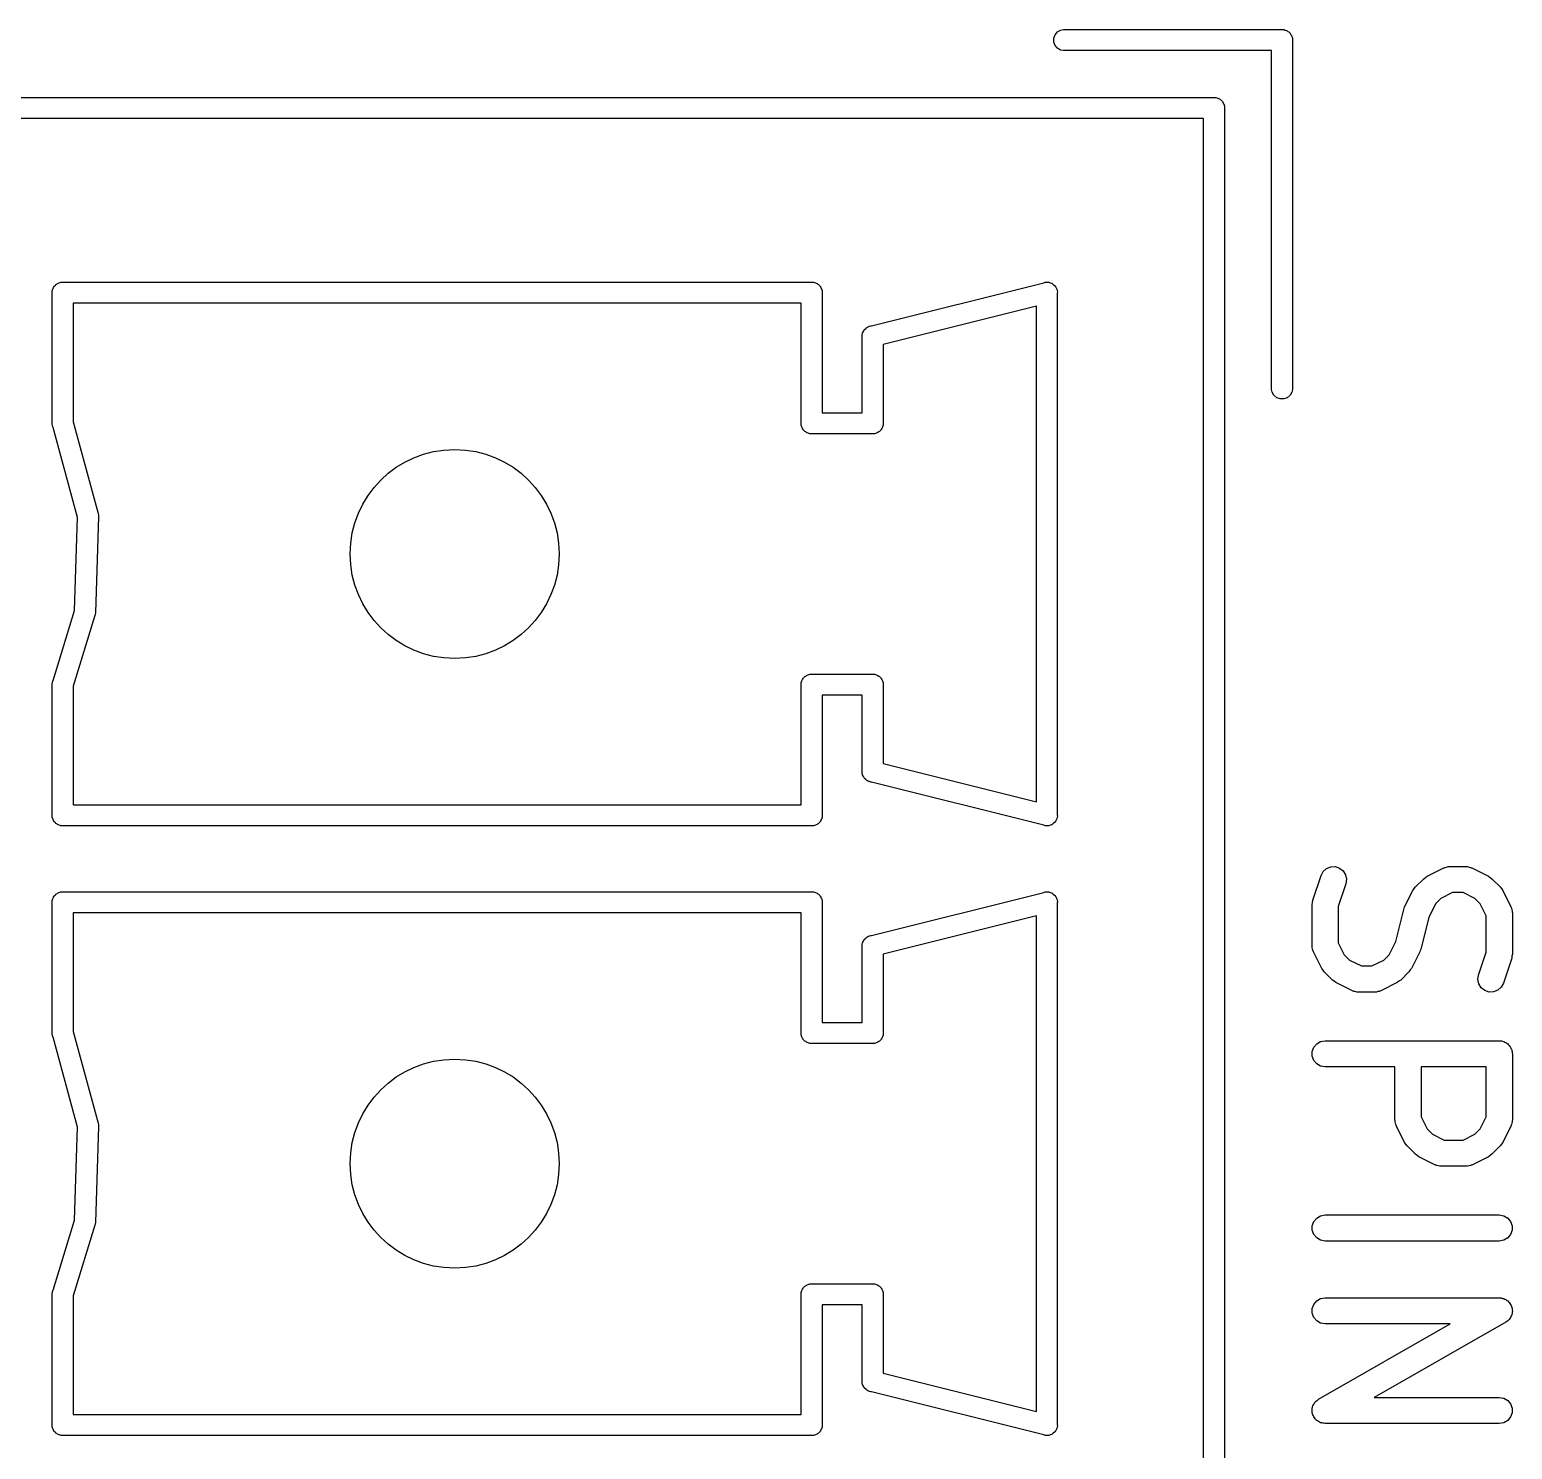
# Model space of a CAD drawing. Extents: x 84 to 159, y -171 to -32.
# Drawn here: x 89.13 to 97.64, y -150.81 to -142.66 of the extents above; entities that cross this region are included whole.
import ezdxf

# ---------------------------------------------------------------- set-up
doc = ezdxf.new("R2010")
doc.units = 0
doc.header["$MEASUREMENT"] = 0
doc.layers.add('BLACK', color=7, linetype='CONTINUOUS')

msp = doc.modelspace()

# ---------------------------------------------------------------- linework, layer by layer
at = {"layer": 'BLACK', "linetype": 'CONTINUOUS'}
for p, q in [((95.0142, -142.689), (95.0278, -142.672)), ((95.0278, -142.672), (95.0462, -142.662)), ((95.0462, -142.662), (95.0618, -142.659)), ((95.0618, -142.659), (96.3222, -142.659)), ((96.3222, -142.659), (96.3223, -142.659)), ((96.3223, -142.659), (96.3276, -142.659)), ((96.3276, -142.659), (96.3326, -142.661)), ((96.3326, -142.661), (96.3378, -142.662)), ((96.3378, -142.662), (96.3425, -142.664)), ((96.3425, -142.664), (96.3475, -142.666)), ((96.3475, -142.666), (96.3515, -142.67)), ((96.3515, -142.67), (96.3562, -142.672)), ((96.3562, -142.672), (96.3596, -142.676)), ((95.007, -142.708), (95.0142, -142.689)), ((95.007, -142.73), (95.007, -142.708)), ((95.0142, -142.749), (95.007, -142.73)), ((95.0278, -142.766), (95.0142, -142.749)), ((96.3596, -142.676), (96.3637, -142.68)), ((96.3637, -142.68), (96.3663, -142.684)), ((96.3663, -142.684), (96.3698, -142.689)), ((96.3698, -142.689), (96.3716, -142.694)), ((96.3716, -142.694), (96.3743, -142.698)), ((96.3743, -142.698), (96.3752, -142.703)), ((96.3752, -142.703), (96.377, -142.708)), ((96.377, -142.708), (96.377, -142.714)), ((96.377, -142.714), (96.377, -142.714)), ((96.377, -142.714), (96.377, -144.724)), ((95.0462, -142.776), (95.0278, -142.766)), ((95.0618, -142.779), (95.0462, -142.776)), ((96.257, -142.779), (95.0618, -142.779)), ((96.257, -144.724), (96.257, -142.779)), ((88.4518, -143.049), (95.9322, -143.049)), ((95.9322, -143.049), (95.9323, -143.049)), ((95.9323, -143.049), (95.9376, -143.049)), ((95.9376, -143.049), (95.9426, -143.051)), ((95.9426, -143.051), (95.9478, -143.052)), ((95.9478, -143.052), (95.9525, -143.054)), ((95.9525, -143.054), (95.9575, -143.056)), ((95.9575, -143.056), (95.9615, -143.06)), ((95.9615, -143.06), (95.9662, -143.062)), ((95.9662, -143.062), (95.9696, -143.066)), ((95.9696, -143.066), (95.9737, -143.07)), ((95.9737, -143.07), (95.9763, -143.074)), ((95.9763, -143.074), (95.9798, -143.079)), ((95.9798, -143.079), (95.9816, -143.084)), ((95.9816, -143.084), (95.9843, -143.088)), ((95.9843, -143.088), (95.9852, -143.093)), ((95.9852, -143.093), (95.987, -143.098)), ((95.987, -143.098), (95.987, -143.104)), ((95.867, -143.169), (88.517, -143.169)), ((95.867, -158.669), (95.867, -143.169)), ((95.987, -143.104), (95.987, -143.104)), ((95.987, -143.104), (95.987, -158.734)), ((89.2778, -144.122), (89.2825, -144.12)), ((89.2825, -144.12), (89.2865, -144.116)), ((89.2865, -144.116), (89.2915, -144.114)), ((89.2915, -144.114), (89.2962, -144.112)), ((89.2962, -144.112), (89.3014, -144.111)), ((89.3014, -144.111), (89.3064, -144.109)), ((89.3064, -144.109), (89.3117, -144.109)), ((89.3117, -144.109), (89.3118, -144.109)), ((89.3118, -144.109), (93.6222, -144.109)), ((93.6222, -144.109), (93.6223, -144.109)), ((93.6223, -144.109), (93.6276, -144.109)), ((93.6276, -144.109), (93.6326, -144.111)), ((93.6326, -144.111), (93.6378, -144.112)), ((93.6378, -144.112), (93.6425, -144.114)), ((93.6425, -144.114), (93.6475, -144.116)), ((93.6475, -144.116), (93.6515, -144.12)), ((93.6515, -144.12), (93.6562, -144.122)), ((93.9596, -144.359), (94.9494, -144.112)), ((94.9494, -144.112), (94.9564, -144.109)), ((94.9564, -144.109), (94.9649, -144.109)), ((94.9649, -144.109), (94.9733, -144.108)), ((94.9733, -144.108), (94.9754, -144.109)), ((94.9754, -144.109), (94.9776, -144.109)), ((94.9776, -144.109), (94.9855, -144.112)), ((94.9855, -144.112), (94.9937, -144.114)), ((94.9937, -144.114), (94.9954, -144.115)), ((94.9954, -144.115), (94.9975, -144.116)), ((94.9975, -144.116), (95.004, -144.122)), ((89.257, -144.158), (89.2588, -144.153)), ((89.257, -144.164), (89.257, -144.158)), ((89.257, -144.924), (89.257, -144.164)), ((89.2588, -144.153), (89.2597, -144.148)), ((89.2597, -144.148), (89.2624, -144.144)), ((89.2624, -144.144), (89.2642, -144.139)), ((89.2642, -144.139), (89.2677, -144.134)), ((89.2677, -144.134), (89.2703, -144.13)), ((89.2703, -144.13), (89.2744, -144.126)), ((89.2744, -144.126), (89.2778, -144.122)), ((93.6562, -144.122), (93.6596, -144.126)), ((93.6596, -144.126), (93.6637, -144.13)), ((93.6637, -144.13), (93.6663, -144.134)), ((93.6663, -144.134), (93.6698, -144.139)), ((93.6698, -144.139), (93.6716, -144.144)), ((93.6716, -144.144), (93.6743, -144.148)), ((93.6743, -144.148), (93.6752, -144.153)), ((93.6752, -144.153), (93.677, -144.158)), ((93.677, -144.158), (93.677, -144.164)), ((93.677, -144.164), (93.677, -144.164)), ((93.677, -144.164), (93.677, -144.859)), ((95.004, -144.122), (95.0108, -144.127)), ((95.0108, -144.127), (95.012, -144.128)), ((95.012, -144.128), (95.0137, -144.13)), ((95.0137, -144.13), (95.0179, -144.137)), ((95.0179, -144.137), (95.0226, -144.144)), ((95.0226, -144.144), (95.0232, -144.146)), ((95.0232, -144.146), (95.0243, -144.148)), ((95.0243, -144.148), (95.0257, -144.157)), ((95.0257, -144.157), (95.0278, -144.165)), ((95.0278, -144.165), (95.027, -144.172)), ((95.027, -144.172), (95.027, -147.166)), ((89.377, -144.229), (89.377, -144.911)), ((93.557, -144.229), (89.377, -144.229)), ((93.557, -144.908), (93.557, -144.229)), ((94.907, -144.246), (94.027, -144.466)), ((94.907, -147.092), (94.907, -144.246)), ((93.9203, -144.38), (93.9268, -144.374)), ((93.9268, -144.374), (93.9329, -144.369)), ((93.9329, -144.369), (93.9349, -144.368)), ((93.9349, -144.368), (93.9365, -144.366)), ((93.9365, -144.366), (93.9445, -144.363)), ((93.9445, -144.363), (93.9474, -144.362)), ((93.9474, -144.362), (93.9494, -144.362)), ((93.9494, -144.362), (93.9564, -144.359)), ((93.9564, -144.359), (93.9596, -144.359)), ((93.9062, -144.423), (93.907, -144.416)), ((93.907, -144.426), (93.9062, -144.423)), ((93.907, -144.414), (93.9075, -144.411)), ((93.907, -144.416), (93.907, -144.414)), ((93.907, -144.859), (93.907, -144.426)), ((93.9075, -144.411), (93.9084, -144.402)), ((93.9084, -144.402), (93.9094, -144.4)), ((93.9094, -144.4), (93.9098, -144.398)), ((93.9098, -144.398), (93.914, -144.391)), ((93.914, -144.391), (93.9177, -144.383)), ((93.9177, -144.383), (93.9192, -144.382)), ((93.9192, -144.382), (93.9203, -144.38)), ((94.027, -144.466), (94.027, -144.924)), ((96.2597, -144.74), (96.257, -144.724)), ((96.2703, -144.758), (96.2597, -144.74)), ((96.2865, -144.772), (96.2703, -144.758)), ((96.3064, -144.779), (96.2865, -144.772)), ((96.3276, -144.779), (96.3064, -144.779)), ((96.3475, -144.772), (96.3276, -144.779)), ((96.3637, -144.758), (96.3475, -144.772)), ((96.3743, -144.74), (96.3637, -144.758)), ((96.377, -144.724), (96.3743, -144.74)), ((93.677, -144.859), (93.907, -144.859)), ((89.2597, -144.94), (89.257, -144.924)), ((89.2612, -144.942), (89.2597, -144.94)), ((89.4021, -145.459), (89.2612, -144.942)), ((89.377, -144.911), (89.5203, -145.436)), ((93.557, -144.93), (93.557, -144.908)), ((93.5588, -144.935), (93.557, -144.93)), ((93.5597, -144.94), (93.5588, -144.935)), ((93.5624, -144.944), (93.5597, -144.94)), ((93.5642, -144.949), (93.5624, -144.944)), ((93.5677, -144.954), (93.5642, -144.949)), ((93.5703, -144.958), (93.5677, -144.954)), ((93.5744, -144.962), (93.5703, -144.958)), ((93.5778, -144.966), (93.5744, -144.962)), ((93.5825, -144.968), (93.5778, -144.966)), ((93.5865, -144.972), (93.5825, -144.968)), ((94.0015, -144.968), (93.9975, -144.972)), ((94.0062, -144.966), (94.0015, -144.968)), ((94.0096, -144.962), (94.0062, -144.966)), ((94.0137, -144.958), (94.0096, -144.962)), ((94.0163, -144.954), (94.0137, -144.958)), ((94.0198, -144.949), (94.0163, -144.954)), ((94.0216, -144.944), (94.0198, -144.949)), ((94.0243, -144.94), (94.0216, -144.944)), ((94.0252, -144.935), (94.0243, -144.94)), ((94.027, -144.93), (94.0252, -144.935)), ((94.027, -144.924), (94.027, -144.924)), ((94.027, -144.924), (94.027, -144.93)), ((93.5915, -144.974), (93.5865, -144.972)), ((93.5962, -144.976), (93.5915, -144.974)), ((93.6014, -144.977), (93.5962, -144.976)), ((93.6064, -144.979), (93.6014, -144.977)), ((93.6117, -144.979), (93.6064, -144.979)), ((93.6118, -144.979), (93.6117, -144.979)), ((93.9722, -144.979), (93.6118, -144.979)), ((93.9723, -144.979), (93.9722, -144.979)), ((93.9776, -144.979), (93.9723, -144.979)), ((93.9826, -144.977), (93.9776, -144.979)), ((93.9878, -144.976), (93.9826, -144.977)), ((93.9925, -144.974), (93.9878, -144.976)), ((93.9975, -144.972), (93.9925, -144.974)), ((89.3849, -145.994), (89.4021, -145.459)), ((89.5223, -145.454), (89.5046, -146.006)), ((89.5203, -145.436), (89.522, -145.445)), ((89.522, -145.445), (89.5219, -145.45)), ((89.5219, -145.45), (89.5223, -145.454)), ((89.2617, -146.395), (89.3849, -145.994)), ((89.5019, -146.022), (89.377, -146.428)), ((89.5024, -146.019), (89.5019, -146.022)), ((89.5035, -146.016), (89.5024, -146.019)), ((89.5046, -146.006), (89.5035, -146.016)), ((89.257, -146.414), (89.2597, -146.398)), ((89.257, -147.174), (89.257, -146.414)), ((89.2597, -146.398), (89.2617, -146.395)), ((93.557, -146.408), (93.5588, -146.403)), ((93.557, -146.414), (93.557, -146.408)), ((93.557, -147.109), (93.557, -146.414)), ((93.557, -146.414), (93.557, -146.414)), ((93.5588, -146.403), (93.5597, -146.398)), ((93.5597, -146.398), (93.5624, -146.394)), ((93.5624, -146.394), (93.5642, -146.389)), ((93.5642, -146.389), (93.5677, -146.384)), ((93.5677, -146.384), (93.5703, -146.38)), ((93.5703, -146.38), (93.5744, -146.376)), ((93.5744, -146.376), (93.5778, -146.372)), ((93.5778, -146.372), (93.5825, -146.37)), ((93.5825, -146.37), (93.5865, -146.366)), ((93.5865, -146.366), (93.5915, -146.364)), ((93.5915, -146.364), (93.5962, -146.362)), ((93.5962, -146.362), (93.6014, -146.361)), ((93.6014, -146.361), (93.6064, -146.359)), ((93.6064, -146.359), (93.6117, -146.359)), ((93.6117, -146.359), (93.6118, -146.359)), ((93.6118, -146.359), (93.9722, -146.359)), ((93.9722, -146.359), (93.9723, -146.359)), ((93.9723, -146.359), (93.9776, -146.359)), ((93.9776, -146.359), (93.9826, -146.361)), ((93.9826, -146.361), (93.9878, -146.362)), ((93.9878, -146.362), (93.9925, -146.364)), ((93.9925, -146.364), (93.9975, -146.366)), ((93.9975, -146.366), (94.0015, -146.37)), ((94.0015, -146.37), (94.0062, -146.372)), ((94.0062, -146.372), (94.0096, -146.376)), ((94.0096, -146.376), (94.0137, -146.38)), ((94.0137, -146.38), (94.0163, -146.384)), ((94.0163, -146.384), (94.0198, -146.389)), ((94.0198, -146.389), (94.0216, -146.394)), ((94.0216, -146.394), (94.0243, -146.398)), ((94.0243, -146.398), (94.0252, -146.403)), ((94.0252, -146.403), (94.027, -146.408)), ((94.027, -146.408), (94.027, -146.414)), ((94.027, -146.414), (94.027, -146.414)), ((94.027, -146.414), (94.027, -146.872)), ((89.377, -146.428), (89.377, -147.109)), ((93.907, -146.479), (93.677, -146.479)), ((93.677, -146.479), (93.677, -147.174)), ((93.907, -146.912), (93.907, -146.479)), ((93.9062, -146.915), (93.907, -146.912)), ((93.907, -146.922), (93.9062, -146.915)), ((93.907, -146.924), (93.907, -146.922)), ((93.9075, -146.927), (93.907, -146.924)), ((93.9084, -146.936), (93.9075, -146.927)), ((94.027, -146.872), (94.907, -147.092)), ((93.9094, -146.938), (93.9084, -146.936)), ((93.9097, -146.94), (93.9094, -146.938)), ((93.914, -146.947), (93.9097, -146.94)), ((93.9177, -146.955), (93.914, -146.947)), ((93.9192, -146.956), (93.9177, -146.955)), ((93.9203, -146.958), (93.9192, -146.956)), ((93.9268, -146.964), (93.9203, -146.958)), ((93.9329, -146.969), (93.9268, -146.964)), ((93.9349, -146.97), (93.9329, -146.969)), ((93.9365, -146.972), (93.9349, -146.97)), ((93.9445, -146.975), (93.9365, -146.972)), ((93.9474, -146.976), (93.9445, -146.975)), ((93.9494, -146.976), (93.9474, -146.976)), ((93.9564, -146.979), (93.9494, -146.976)), ((93.9596, -146.979), (93.9564, -146.979)), ((94.9494, -147.226), (93.9596, -146.979)), ((89.257, -147.18), (89.257, -147.174)), ((89.257, -147.174), (89.257, -147.174)), ((89.2588, -147.185), (89.257, -147.18)), ((89.2597, -147.19), (89.2588, -147.185)), ((89.377, -147.109), (93.557, -147.109)), ((93.6752, -147.185), (93.6743, -147.19)), ((93.677, -147.18), (93.6752, -147.185)), ((93.677, -147.174), (93.677, -147.174)), ((93.677, -147.174), (93.677, -147.18)), ((95.0257, -147.181), (95.0243, -147.19)), ((95.0278, -147.173), (95.0257, -147.181)), ((95.027, -147.166), (95.0278, -147.173)), ((89.2624, -147.194), (89.2597, -147.19)), ((89.2642, -147.199), (89.2624, -147.194)), ((89.2677, -147.204), (89.2642, -147.199)), ((89.2703, -147.208), (89.2677, -147.204)), ((89.2744, -147.212), (89.2703, -147.208)), ((89.2778, -147.216), (89.2744, -147.212)), ((89.2825, -147.218), (89.2778, -147.216)), ((89.2865, -147.222), (89.2825, -147.218)), ((89.2915, -147.224), (89.2865, -147.222)), ((89.2962, -147.226), (89.2915, -147.224)), ((89.3014, -147.227), (89.2962, -147.226)), ((89.3064, -147.229), (89.3014, -147.227)), ((89.3117, -147.229), (89.3064, -147.229)), ((89.3118, -147.229), (89.3117, -147.229)), ((93.6222, -147.229), (89.3118, -147.229)), ((93.6223, -147.229), (93.6222, -147.229)), ((93.6276, -147.229), (93.6223, -147.229)), ((93.6326, -147.227), (93.6276, -147.229)), ((93.6378, -147.226), (93.6326, -147.227)), ((93.6425, -147.224), (93.6378, -147.226)), ((93.6475, -147.222), (93.6425, -147.224)), ((93.6515, -147.218), (93.6475, -147.222)), ((93.6562, -147.216), (93.6515, -147.218)), ((93.6596, -147.212), (93.6562, -147.216)), ((93.6637, -147.208), (93.6596, -147.212)), ((93.6663, -147.204), (93.6637, -147.208)), ((93.6698, -147.199), (93.6663, -147.204)), ((93.6716, -147.194), (93.6698, -147.199)), ((93.6743, -147.19), (93.6716, -147.194)), ((94.9564, -147.229), (94.9494, -147.226)), ((94.9649, -147.229), (94.9564, -147.229)), ((94.9733, -147.23), (94.9649, -147.229)), ((94.9754, -147.229), (94.9733, -147.23)), ((94.9776, -147.229), (94.9754, -147.229)), ((94.9855, -147.226), (94.9776, -147.229)), ((94.9937, -147.224), (94.9855, -147.226)), ((94.9954, -147.223), (94.9937, -147.224)), ((94.9975, -147.222), (94.9954, -147.223)), ((95.004, -147.216), (94.9975, -147.222)), ((95.0108, -147.211), (95.004, -147.216)), ((95.012, -147.21), (95.0108, -147.211)), ((95.0137, -147.208), (95.012, -147.21)), ((95.0179, -147.201), (95.0137, -147.208)), ((95.0226, -147.194), (95.0179, -147.201)), ((95.0232, -147.192), (95.0226, -147.194)), ((95.0243, -147.19), (95.0232, -147.192)), ((96.4935, -147.657), (96.5411, -147.514)), ((96.5411, -147.514), (96.5535, -147.491)), ((96.5535, -147.491), (96.573, -147.474)), ((96.573, -147.474), (96.5972, -147.465)), ((96.5972, -147.465), (96.6232, -147.464)), ((96.6232, -147.464), (96.6479, -147.472)), ((96.6479, -147.472), (96.6684, -147.488)), ((96.6684, -147.488), (96.682, -147.51)), ((96.682, -147.51), (96.6872, -147.536)), ((97.1405, -147.526), (97.1501, -147.519)), ((97.1501, -147.519), (97.2454, -147.471)), ((97.2454, -147.471), (97.2495, -147.47)), ((97.2495, -147.47), (97.2533, -147.468)), ((97.2533, -147.468), (97.2619, -147.466)), ((97.2619, -147.466), (97.2703, -147.464)), ((97.2703, -147.464), (97.2746, -147.464)), ((97.2746, -147.464), (97.2789, -147.463)), ((97.2789, -147.463), (97.3741, -147.463)), ((97.3741, -147.463), (97.3784, -147.464)), ((97.3784, -147.464), (97.3827, -147.464)), ((97.3827, -147.464), (97.3911, -147.466)), ((97.3911, -147.466), (97.3998, -147.468)), ((97.3998, -147.468), (97.4035, -147.47)), ((97.4035, -147.47), (97.4077, -147.471)), ((97.4077, -147.471), (97.5029, -147.519)), ((97.5029, -147.519), (97.5126, -147.526)), ((89.3014, -147.611), (89.3064, -147.609)), ((89.3064, -147.609), (89.3117, -147.609)), ((89.3117, -147.609), (89.3118, -147.609)), ((89.3118, -147.609), (93.6222, -147.609)), ((93.6222, -147.609), (93.6223, -147.609)), ((93.6223, -147.609), (93.6276, -147.609)), ((93.6276, -147.609), (93.6326, -147.611)), ((94.9494, -147.612), (94.9564, -147.609)), ((94.9564, -147.609), (94.9649, -147.609)), ((94.9649, -147.609), (94.9733, -147.608)), ((94.9733, -147.608), (94.9754, -147.609)), ((94.9754, -147.609), (94.9776, -147.609)), ((94.9776, -147.609), (94.9855, -147.612)), ((96.6834, -147.562), (96.6396, -147.693)), ((96.6872, -147.536), (96.6834, -147.562)), ((97.0213, -147.695), (97.069, -147.6)), ((97.069, -147.6), (97.0761, -147.59)), ((97.0761, -147.59), (97.083, -147.58)), ((97.083, -147.58), (97.1306, -147.533)), ((97.1306, -147.533), (97.1405, -147.526)), ((97.5126, -147.526), (97.5224, -147.533)), ((97.5224, -147.533), (97.57, -147.58)), ((97.57, -147.58), (97.5769, -147.59)), ((97.5769, -147.59), (97.5841, -147.6)), ((97.5841, -147.6), (97.6317, -147.695)), ((89.257, -147.658), (89.2588, -147.653)), ((89.257, -147.664), (89.257, -147.658)), ((89.257, -148.424), (89.257, -147.664)), ((89.2588, -147.653), (89.2597, -147.648)), ((89.2597, -147.648), (89.2624, -147.644)), ((89.2624, -147.644), (89.2642, -147.639)), ((89.2642, -147.639), (89.2677, -147.634)), ((89.2677, -147.634), (89.2703, -147.63)), ((89.2703, -147.63), (89.2744, -147.626)), ((89.2744, -147.626), (89.2778, -147.622)), ((89.2778, -147.622), (89.2825, -147.62)), ((89.2825, -147.62), (89.2865, -147.616)), ((89.2865, -147.616), (89.2915, -147.614)), ((89.2915, -147.614), (89.2962, -147.612)), ((89.2962, -147.612), (89.3014, -147.611)), ((93.6326, -147.611), (93.6378, -147.612)), ((93.6378, -147.612), (93.6425, -147.614)), ((93.6425, -147.614), (93.6475, -147.616)), ((93.6475, -147.616), (93.6515, -147.62)), ((93.6515, -147.62), (93.6562, -147.622)), ((93.6562, -147.622), (93.6596, -147.626)), ((93.6596, -147.626), (93.6637, -147.63)), ((93.6637, -147.63), (93.6663, -147.634)), ((93.6663, -147.634), (93.6698, -147.639)), ((93.6698, -147.639), (93.6716, -147.644)), ((93.6716, -147.644), (93.6743, -147.648)), ((93.6743, -147.648), (93.6752, -147.653)), ((93.6752, -147.653), (93.677, -147.658)), ((93.677, -147.658), (93.677, -147.664)), ((93.677, -147.664), (93.677, -147.664)), ((93.677, -147.664), (93.677, -148.359)), ((93.9596, -147.859), (94.9494, -147.612)), ((94.9855, -147.612), (94.9937, -147.614)), ((94.9937, -147.614), (94.9954, -147.615)), ((94.9954, -147.615), (94.9975, -147.616)), ((94.9975, -147.616), (95.004, -147.622)), ((95.004, -147.622), (95.0108, -147.627)), ((95.0108, -147.627), (95.012, -147.628)), ((95.012, -147.628), (95.0137, -147.63)), ((95.0137, -147.63), (95.0179, -147.637)), ((95.0179, -147.637), (95.0226, -147.644)), ((95.0226, -147.644), (95.0232, -147.646)), ((95.0232, -147.646), (95.0243, -147.648)), ((95.0243, -147.648), (95.0257, -147.657)), ((95.0257, -147.657), (95.0278, -147.665)), ((95.0278, -147.665), (95.027, -147.672)), ((95.027, -147.672), (95.027, -150.666)), ((96.4896, -147.681), (96.4917, -147.669)), ((96.4896, -147.919), (96.4896, -147.681)), ((96.4917, -147.669), (96.4935, -147.657)), ((96.6396, -147.693), (96.6396, -147.901)), ((97.019, -147.703), (97.0213, -147.695)), ((97.1977, -147.678), (97.1592, -147.755)), ((97.2281, -147.647), (97.1977, -147.678)), ((97.2966, -147.613), (97.2281, -147.647)), ((97.3564, -147.613), (97.2966, -147.613)), ((97.425, -147.647), (97.3564, -147.613)), ((97.4554, -147.678), (97.425, -147.647)), ((97.4896, -147.746), (97.4554, -147.678)), ((97.6317, -147.695), (97.6329, -147.699)), ((89.377, -147.729), (89.377, -148.411)), ((93.557, -147.729), (89.377, -147.729)), ((93.557, -148.408), (93.557, -147.729)), ((94.907, -147.746), (94.027, -147.966)), ((94.907, -150.592), (94.907, -147.746)), ((96.97, -147.893), (97.0157, -147.71)), ((97.0157, -147.71), (97.019, -147.703)), ((97.1592, -147.755), (97.1136, -147.937)), ((97.4896, -147.954), (97.4896, -147.746)), ((97.6329, -147.699), (97.6351, -147.703)), ((97.6351, -147.703), (97.6366, -147.712)), ((97.6366, -147.712), (97.6391, -147.72)), ((97.6391, -147.72), (97.6389, -147.724)), ((97.6389, -147.724), (97.6396, -147.729)), ((97.6396, -147.729), (97.6396, -147.967)), ((93.9349, -147.868), (93.9365, -147.866)), ((93.9365, -147.866), (93.9445, -147.863)), ((93.9445, -147.863), (93.9474, -147.862)), ((93.9474, -147.862), (93.9494, -147.862)), ((93.9494, -147.862), (93.9564, -147.859)), ((93.9564, -147.859), (93.9596, -147.859)), ((93.9062, -147.923), (93.907, -147.916)), ((93.907, -147.926), (93.9062, -147.923)), ((93.907, -147.914), (93.9075, -147.911)), ((93.907, -147.916), (93.907, -147.914)), ((93.907, -148.359), (93.907, -147.926)), ((93.9075, -147.911), (93.9084, -147.902)), ((93.9084, -147.902), (93.9094, -147.9)), ((93.9094, -147.9), (93.9098, -147.898)), ((93.9098, -147.898), (93.914, -147.891)), ((93.914, -147.891), (93.9177, -147.883)), ((93.9177, -147.883), (93.9192, -147.882)), ((93.9192, -147.882), (93.9203, -147.88)), ((93.9203, -147.88), (93.9268, -147.874)), ((93.9268, -147.874), (93.9329, -147.869)), ((93.9329, -147.869), (93.9349, -147.868)), ((96.4904, -147.923), (96.4896, -147.919)), ((96.4901, -147.928), (96.4904, -147.923)), ((96.4926, -147.936), (96.4901, -147.928)), ((96.4941, -147.945), (96.4926, -147.936)), ((96.4963, -147.948), (96.4941, -147.945)), ((96.4975, -147.953), (96.4963, -147.948)), ((96.6396, -147.901), (96.6739, -147.97)), ((96.9316, -147.97), (96.97, -147.893)), ((97.1102, -147.945), (97.1079, -147.953)), ((97.1136, -147.937), (97.1102, -147.945)), ((94.027, -147.966), (94.027, -148.424)), ((96.5452, -148.048), (96.4975, -147.953)), ((96.6739, -147.97), (96.7043, -148)), ((96.7043, -148), (96.7728, -148.034)), ((96.7728, -148.034), (96.8326, -148.034)), ((96.8326, -148.034), (96.9011, -148)), ((96.9011, -148), (96.9316, -147.97)), ((97.1079, -147.953), (97.0603, -148.048)), ((97.4458, -148.086), (97.4896, -147.954)), ((97.6358, -147.99), (97.5882, -148.133)), ((97.6375, -147.978), (97.6358, -147.99)), ((97.6396, -147.967), (97.6375, -147.978)), ((96.5523, -148.057), (96.5452, -148.048)), ((96.5592, -148.067), (96.5523, -148.057)), ((96.6068, -148.115), (96.5592, -148.067)), ((96.6167, -148.122), (96.6068, -148.115)), ((96.9986, -148.115), (96.9888, -148.122)), ((97.0462, -148.067), (96.9986, -148.115)), ((97.0531, -148.057), (97.0462, -148.067)), ((97.0603, -148.048), (97.0531, -148.057)), ((97.442, -148.112), (97.4458, -148.086)), ((97.4472, -148.137), (97.442, -148.112)), ((96.6263, -148.129), (96.6167, -148.122)), ((96.7216, -148.177), (96.6263, -148.129)), ((96.7257, -148.178), (96.7216, -148.177)), ((96.7294, -148.18), (96.7257, -148.178)), ((96.7381, -148.181), (96.7294, -148.18)), ((96.7465, -148.184), (96.7381, -148.181)), ((96.7508, -148.184), (96.7465, -148.184)), ((96.7551, -148.184), (96.7508, -148.184)), ((96.8503, -148.184), (96.7551, -148.184)), ((96.8546, -148.184), (96.8503, -148.184)), ((96.8589, -148.184), (96.8546, -148.184)), ((96.8673, -148.181), (96.8589, -148.184)), ((96.876, -148.18), (96.8673, -148.181)), ((96.8797, -148.178), (96.876, -148.18)), ((96.8839, -148.177), (96.8797, -148.178)), ((96.9791, -148.129), (96.8839, -148.177)), ((96.9888, -148.122), (96.9791, -148.129)), ((97.4609, -148.159), (97.4472, -148.137)), ((97.4813, -148.175), (97.4609, -148.159)), ((97.506, -148.184), (97.4813, -148.175)), ((97.532, -148.183), (97.506, -148.184)), ((97.5563, -148.173), (97.532, -148.183)), ((97.5757, -148.156), (97.5563, -148.173)), ((97.5882, -148.133), (97.5757, -148.156)), ((93.677, -148.359), (93.907, -148.359)), ((89.2597, -148.44), (89.257, -148.424)), ((89.2612, -148.442), (89.2597, -148.44)), ((89.4021, -148.959), (89.2612, -148.442)), ((89.377, -148.411), (89.5203, -148.936)), ((93.557, -148.43), (93.557, -148.408)), ((93.5588, -148.435), (93.557, -148.43)), ((93.5597, -148.44), (93.5588, -148.435)), ((93.5624, -148.444), (93.5597, -148.44)), ((93.5642, -148.449), (93.5624, -148.444)), ((93.5677, -148.454), (93.5642, -148.449)), ((93.5703, -148.458), (93.5677, -148.454)), ((93.5744, -148.462), (93.5703, -148.458)), ((94.0137, -148.458), (94.0096, -148.462)), ((94.0163, -148.454), (94.0137, -148.458)), ((94.0198, -148.449), (94.0163, -148.454)), ((94.0216, -148.444), (94.0198, -148.449)), ((94.0243, -148.44), (94.0216, -148.444)), ((94.0252, -148.435), (94.0243, -148.44)), ((94.027, -148.43), (94.0252, -148.435)), ((94.027, -148.424), (94.027, -148.424)), ((94.027, -148.424), (94.027, -148.43)), ((93.5778, -148.466), (93.5744, -148.462)), ((93.5825, -148.468), (93.5778, -148.466)), ((93.5865, -148.472), (93.5825, -148.468)), ((93.5915, -148.474), (93.5865, -148.472)), ((93.5962, -148.476), (93.5915, -148.474)), ((93.6014, -148.477), (93.5962, -148.476)), ((93.6064, -148.479), (93.6014, -148.477)), ((93.6117, -148.479), (93.6064, -148.479)), ((93.6118, -148.479), (93.6117, -148.479)), ((93.9722, -148.479), (93.6118, -148.479)), ((93.9723, -148.479), (93.9722, -148.479)), ((93.9776, -148.479), (93.9723, -148.479)), ((93.9826, -148.477), (93.9776, -148.479)), ((93.9878, -148.476), (93.9826, -148.477)), ((93.9925, -148.474), (93.9878, -148.476)), ((93.9975, -148.472), (93.9925, -148.474)), ((94.0015, -148.468), (93.9975, -148.472)), ((94.0062, -148.466), (94.0015, -148.468)), ((94.0096, -148.462), (94.0062, -148.466)), ((96.4908, -148.525), (96.4997, -148.501)), ((96.4908, -148.551), (96.4908, -148.525)), ((96.4997, -148.501), (96.5164, -148.481)), ((96.5164, -148.481), (96.539, -148.468)), ((96.539, -148.468), (96.5646, -148.463)), ((96.5646, -148.463), (97.5646, -148.463)), ((97.5646, -148.463), (97.5711, -148.464)), ((97.5711, -148.464), (97.5776, -148.464)), ((97.5776, -148.464), (97.5838, -148.466)), ((97.5838, -148.466), (97.5903, -148.468)), ((97.5903, -148.468), (97.596, -148.471)), ((97.596, -148.471), (97.6021, -148.473)), ((97.6021, -148.473), (97.6071, -148.477)), ((97.6071, -148.477), (97.6128, -148.481)), ((97.6128, -148.481), (97.617, -148.486)), ((97.617, -148.486), (97.6221, -148.49)), ((97.6221, -148.49), (97.6254, -148.496)), ((97.6254, -148.496), (97.6296, -148.501)), ((97.6296, -148.501), (97.6318, -148.507)), ((97.6318, -148.507), (97.6351, -148.512)), ((97.6351, -148.512), (97.6362, -148.519)), ((97.6362, -148.519), (97.6385, -148.525)), ((97.6385, -148.525), (97.6385, -148.532)), ((97.6385, -148.532), (97.6396, -148.538)), ((97.6396, -148.538), (97.6396, -148.919)), ((96.4997, -148.576), (96.4908, -148.551)), ((96.5164, -148.595), (96.4997, -148.576)), ((96.539, -148.609), (96.5164, -148.595)), ((96.5646, -148.613), (96.539, -148.609)), ((96.9658, -148.613), (96.5646, -148.613)), ((96.9658, -148.919), (96.9658, -148.613)), ((97.1158, -148.613), (97.1158, -148.901)), ((97.4896, -148.613), (97.1158, -148.613)), ((97.4896, -148.901), (97.4896, -148.613)), ((89.3849, -149.494), (89.4021, -148.959)), ((89.5223, -148.954), (89.5046, -149.506)), ((89.5203, -148.936), (89.522, -148.945)), ((89.522, -148.945), (89.5219, -148.95)), ((89.5219, -148.95), (89.5223, -148.954)), ((96.9666, -148.923), (96.9658, -148.919)), ((96.9663, -148.928), (96.9666, -148.923)), ((96.9688, -148.936), (96.9663, -148.928)), ((96.9703, -148.945), (96.9688, -148.936)), ((96.9725, -148.948), (96.9703, -148.945)), ((96.9737, -148.953), (96.9725, -148.948)), ((97.0213, -149.048), (96.9737, -148.953)), ((97.1158, -148.901), (97.1501, -148.97)), ((97.1501, -148.97), (97.1805, -149)), ((97.425, -149), (97.4554, -148.97)), ((97.4554, -148.97), (97.4896, -148.901)), ((97.6317, -148.953), (97.5841, -149.048)), ((97.6329, -148.948), (97.6317, -148.953)), ((97.6351, -148.945), (97.6329, -148.948)), ((97.6366, -148.936), (97.6351, -148.945)), ((97.6391, -148.928), (97.6366, -148.936)), ((97.6396, -148.919), (97.6389, -148.923)), ((97.6389, -148.923), (97.6391, -148.928)), ((97.0285, -149.057), (97.0213, -149.048)), ((97.0354, -149.067), (97.0285, -149.057)), ((97.1805, -149), (97.249, -149.034)), ((97.249, -149.034), (97.3564, -149.034)), ((97.3564, -149.034), (97.425, -149)), ((97.5769, -149.057), (97.57, -149.067)), ((97.5841, -149.048), (97.5769, -149.057)), ((97.083, -149.115), (97.0354, -149.067)), ((97.0928, -149.122), (97.083, -149.115)), ((97.1025, -149.129), (97.0928, -149.122)), ((97.1977, -149.177), (97.1025, -149.129)), ((97.5029, -149.129), (97.4077, -149.177)), ((97.5126, -149.122), (97.5029, -149.129)), ((97.5224, -149.115), (97.5126, -149.122)), ((97.57, -149.067), (97.5224, -149.115)), ((97.2019, -149.178), (97.1977, -149.177)), ((97.2056, -149.18), (97.2019, -149.178)), ((97.2143, -149.181), (97.2056, -149.18)), ((97.2227, -149.184), (97.2143, -149.181)), ((97.227, -149.184), (97.2227, -149.184)), ((97.2313, -149.184), (97.227, -149.184)), ((97.3741, -149.184), (97.2313, -149.184)), ((97.3784, -149.184), (97.3741, -149.184)), ((97.3827, -149.184), (97.3784, -149.184)), ((97.3911, -149.181), (97.3827, -149.184)), ((97.3998, -149.18), (97.3911, -149.181)), ((97.4035, -149.178), (97.3998, -149.18)), ((97.4077, -149.177), (97.4035, -149.178)), ((96.4997, -149.501), (96.5164, -149.481)), ((96.5164, -149.481), (96.539, -149.468)), ((96.539, -149.468), (96.5646, -149.463)), ((96.5646, -149.463), (97.5646, -149.463)), ((97.5646, -149.463), (97.5903, -149.468)), ((97.5903, -149.468), (97.6128, -149.481)), ((97.6128, -149.481), (97.6296, -149.501)), ((89.2617, -149.895), (89.3849, -149.494)), ((89.5019, -149.522), (89.377, -149.928)), ((89.5024, -149.519), (89.5019, -149.522)), ((89.5035, -149.516), (89.5024, -149.519)), ((89.5046, -149.506), (89.5035, -149.516)), ((96.4908, -149.525), (96.4997, -149.501)), ((96.4908, -149.551), (96.4908, -149.525)), ((96.4997, -149.576), (96.4908, -149.551)), ((97.6296, -149.501), (97.6385, -149.525)), ((97.6385, -149.551), (97.6296, -149.576)), ((97.6385, -149.525), (97.6385, -149.551)), ((96.5164, -149.595), (96.4997, -149.576)), ((96.539, -149.609), (96.5164, -149.595)), ((96.5646, -149.613), (96.539, -149.609)), ((97.5646, -149.613), (96.5646, -149.613)), ((97.5903, -149.609), (97.5646, -149.613)), ((97.6128, -149.595), (97.5903, -149.609)), ((97.6296, -149.576), (97.6128, -149.595)), ((89.257, -149.914), (89.2597, -149.898)), ((89.2597, -149.898), (89.2617, -149.895)), ((93.557, -149.908), (93.5588, -149.903)), ((93.557, -149.914), (93.557, -149.908)), ((93.5588, -149.903), (93.5597, -149.898)), ((93.5597, -149.898), (93.5624, -149.894)), ((93.5624, -149.894), (93.5642, -149.889)), ((93.5642, -149.889), (93.5677, -149.884)), ((93.5677, -149.884), (93.5703, -149.88)), ((93.5703, -149.88), (93.5744, -149.876)), ((93.5744, -149.876), (93.5778, -149.872)), ((93.5778, -149.872), (93.5825, -149.87)), ((93.5825, -149.87), (93.5865, -149.866)), ((93.5865, -149.866), (93.5915, -149.864)), ((93.5915, -149.864), (93.5962, -149.862)), ((93.5962, -149.862), (93.6014, -149.861)), ((93.6014, -149.861), (93.6064, -149.859)), ((93.6064, -149.859), (93.6117, -149.859)), ((93.6117, -149.859), (93.6118, -149.859)), ((93.6118, -149.859), (93.9722, -149.859)), ((93.9722, -149.859), (93.9723, -149.859)), ((93.9723, -149.859), (93.9776, -149.859)), ((93.9776, -149.859), (93.9826, -149.861)), ((93.9826, -149.861), (93.9878, -149.862)), ((93.9878, -149.862), (93.9925, -149.864)), ((93.9925, -149.864), (93.9975, -149.866)), ((93.9975, -149.866), (94.0015, -149.87)), ((94.0015, -149.87), (94.0062, -149.872)), ((94.0062, -149.872), (94.0096, -149.876)), ((94.0096, -149.876), (94.0137, -149.88)), ((94.0137, -149.88), (94.0163, -149.884)), ((94.0163, -149.884), (94.0198, -149.889)), ((94.0198, -149.889), (94.0216, -149.894)), ((94.0216, -149.894), (94.0243, -149.898)), ((94.0243, -149.898), (94.0252, -149.903)), ((94.0252, -149.903), (94.027, -149.908)), ((94.027, -149.908), (94.027, -149.914)), ((89.257, -150.674), (89.257, -149.914)), ((89.377, -149.928), (89.377, -150.609)), ((93.557, -150.609), (93.557, -149.914)), ((93.557, -149.914), (93.557, -149.914)), ((93.907, -149.979), (93.677, -149.979)), ((93.677, -149.979), (93.677, -150.674)), ((93.907, -150.412), (93.907, -149.979)), ((94.027, -149.914), (94.027, -149.914)), ((94.027, -149.914), (94.027, -150.372)), ((96.4908, -150.001), (96.4997, -149.977)), ((96.4997, -149.977), (96.5164, -149.957)), ((96.5164, -149.957), (96.539, -149.944)), ((96.539, -149.944), (96.5646, -149.939)), ((96.5646, -149.939), (97.5646, -149.939)), ((97.5646, -149.939), (97.5712, -149.94)), ((97.5712, -149.94), (97.578, -149.94)), ((97.578, -149.94), (97.584, -149.943)), ((97.584, -149.943), (97.5903, -149.944)), ((97.5903, -149.944), (97.5961, -149.947)), ((97.5961, -149.947), (97.6024, -149.949)), ((97.6024, -149.949), (97.6073, -149.954)), ((97.6073, -149.954), (97.6128, -149.957)), ((97.6128, -149.957), (97.6171, -149.962)), ((97.6171, -149.962), (97.6223, -149.966)), ((97.6223, -149.966), (97.6255, -149.972)), ((97.6255, -149.972), (97.6296, -149.977)), ((97.6296, -149.977), (97.6319, -149.983)), ((97.6319, -149.983), (97.6352, -149.989)), ((97.6352, -149.989), (97.6363, -149.995)), ((96.4908, -150.027), (96.4908, -150.001)), ((96.4997, -150.052), (96.4908, -150.027)), ((96.5164, -150.072), (96.4997, -150.052)), ((96.539, -150.085), (96.5164, -150.072)), ((97.6018, -150.079), (96.847, -150.511)), ((97.607, -150.075), (97.6018, -150.079)), ((97.6128, -150.072), (97.607, -150.075)), ((97.6169, -150.067), (97.6128, -150.072)), ((97.6219, -150.063), (97.6169, -150.067)), ((97.6252, -150.057), (97.6219, -150.063)), ((97.6296, -150.052), (97.6252, -150.057)), ((97.6318, -150.046), (97.6296, -150.052)), ((97.635, -150.04), (97.6318, -150.046)), ((97.6362, -150.034), (97.635, -150.04)), ((97.6385, -150.027), (97.6362, -150.034)), ((97.6363, -149.995), (97.6385, -150.001)), ((97.6385, -150.001), (97.6385, -150.008)), ((97.6385, -150.008), (97.6396, -150.015)), ((97.6396, -150.015), (97.6385, -150.021)), ((97.6385, -150.021), (97.6385, -150.027)), ((96.5274, -150.521), (97.2822, -150.089)), ((96.5646, -150.089), (96.539, -150.085)), ((97.2822, -150.089), (96.5646, -150.089)), ((93.9062, -150.415), (93.907, -150.412)), ((93.907, -150.422), (93.9062, -150.415)), ((94.027, -150.372), (94.907, -150.592)), ((93.907, -150.424), (93.907, -150.422)), ((93.9075, -150.427), (93.907, -150.424)), ((93.9084, -150.436), (93.9075, -150.427)), ((93.9094, -150.438), (93.9084, -150.436)), ((93.9097, -150.44), (93.9094, -150.438)), ((93.914, -150.447), (93.9097, -150.44)), ((93.9177, -150.455), (93.914, -150.447)), ((93.9192, -150.456), (93.9177, -150.455)), ((93.9203, -150.458), (93.9192, -150.456)), ((93.9268, -150.464), (93.9203, -150.458)), ((93.9329, -150.469), (93.9268, -150.464)), ((93.9349, -150.47), (93.9329, -150.469)), ((93.9365, -150.472), (93.9349, -150.47)), ((93.9445, -150.475), (93.9365, -150.472)), ((93.9474, -150.476), (93.9445, -150.475)), ((93.9494, -150.476), (93.9474, -150.476)), ((93.9564, -150.479), (93.9494, -150.476)), ((93.9596, -150.479), (93.9564, -150.479)), ((94.9494, -150.726), (93.9596, -150.479)), ((96.4896, -150.585), (96.4908, -150.579)), ((96.4908, -150.592), (96.4896, -150.585)), ((96.4908, -150.573), (96.4931, -150.566)), ((96.4908, -150.579), (96.4908, -150.573)), ((96.4931, -150.566), (96.4943, -150.56)), ((96.4943, -150.56), (96.4975, -150.554)), ((96.4975, -150.554), (96.4997, -150.548)), ((96.4997, -150.548), (96.504, -150.543)), ((96.504, -150.543), (96.5074, -150.537)), ((96.5074, -150.537), (96.5123, -150.533)), ((96.5123, -150.533), (96.5164, -150.528)), ((96.5164, -150.528), (96.5222, -150.525)), ((96.5222, -150.525), (96.5274, -150.521)), ((96.847, -150.511), (97.5646, -150.511)), ((97.5646, -150.511), (97.5903, -150.515)), ((97.5903, -150.515), (97.6128, -150.528)), ((97.6128, -150.528), (97.6296, -150.548)), ((97.6296, -150.548), (97.6385, -150.573)), ((97.6385, -150.573), (97.6385, -150.599)), ((89.257, -150.68), (89.257, -150.674)), ((89.257, -150.674), (89.257, -150.674)), ((89.377, -150.609), (93.557, -150.609)), ((93.677, -150.674), (93.677, -150.674)), ((93.677, -150.674), (93.677, -150.68)), ((95.0278, -150.673), (95.0257, -150.681)), ((95.027, -150.666), (95.0278, -150.673)), ((96.4908, -150.599), (96.4908, -150.592)), ((96.4929, -150.605), (96.4908, -150.599)), ((96.494, -150.611), (96.4929, -150.605)), ((96.4974, -150.617), (96.494, -150.611)), ((96.4997, -150.623), (96.4974, -150.617)), ((96.5038, -150.628), (96.4997, -150.623)), ((96.507, -150.634), (96.5038, -150.628)), ((96.5121, -150.638), (96.507, -150.634)), ((96.5164, -150.643), (96.5121, -150.638)), ((96.5219, -150.646), (96.5164, -150.643)), ((96.5268, -150.65), (96.5219, -150.646)), ((96.5331, -150.653), (96.5268, -150.65)), ((96.539, -150.656), (96.5331, -150.653)), ((96.5453, -150.657), (96.539, -150.656)), ((96.5513, -150.659), (96.5453, -150.657)), ((96.558, -150.659), (96.5513, -150.659)), ((96.5646, -150.661), (96.558, -150.659)), ((97.5646, -150.661), (96.5646, -150.661)), ((97.5903, -150.656), (97.5646, -150.661)), ((97.6128, -150.643), (97.5903, -150.656)), ((97.6296, -150.623), (97.6128, -150.643)), ((97.6385, -150.599), (97.6296, -150.623)), ((89.2588, -150.685), (89.257, -150.68)), ((89.2597, -150.69), (89.2588, -150.685)), ((89.2624, -150.694), (89.2597, -150.69)), ((89.2642, -150.699), (89.2624, -150.694)), ((89.2677, -150.704), (89.2642, -150.699)), ((89.2703, -150.708), (89.2677, -150.704)), ((89.2744, -150.712), (89.2703, -150.708)), ((89.2778, -150.716), (89.2744, -150.712)), ((89.2825, -150.718), (89.2778, -150.716)), ((89.2865, -150.722), (89.2825, -150.718)), ((89.2915, -150.724), (89.2865, -150.722)), ((89.2962, -150.726), (89.2915, -150.724)), ((89.3014, -150.727), (89.2962, -150.726)), ((89.3064, -150.729), (89.3014, -150.727)), ((89.3117, -150.729), (89.3064, -150.729)), ((89.3118, -150.729), (89.3117, -150.729)), ((93.6222, -150.729), (89.3118, -150.729)), ((93.6223, -150.729), (93.6222, -150.729)), ((93.6276, -150.729), (93.6223, -150.729)), ((93.6326, -150.727), (93.6276, -150.729)), ((93.6378, -150.726), (93.6326, -150.727)), ((93.6425, -150.724), (93.6378, -150.726)), ((93.6475, -150.722), (93.6425, -150.724)), ((93.6515, -150.718), (93.6475, -150.722)), ((93.6562, -150.716), (93.6515, -150.718)), ((93.6596, -150.712), (93.6562, -150.716)), ((93.6637, -150.708), (93.6596, -150.712)), ((93.6663, -150.704), (93.6637, -150.708)), ((93.6698, -150.699), (93.6663, -150.704)), ((93.6716, -150.694), (93.6698, -150.699)), ((93.6743, -150.69), (93.6716, -150.694)), ((93.6752, -150.685), (93.6743, -150.69)), ((93.677, -150.68), (93.6752, -150.685)), ((94.9564, -150.729), (94.9494, -150.726)), ((94.9649, -150.729), (94.9564, -150.729)), ((94.9733, -150.73), (94.9649, -150.729)), ((94.9754, -150.729), (94.9733, -150.73)), ((94.9776, -150.729), (94.9754, -150.729)), ((94.9855, -150.726), (94.9776, -150.729)), ((94.9937, -150.724), (94.9855, -150.726)), ((94.9954, -150.723), (94.9937, -150.724)), ((94.9975, -150.722), (94.9954, -150.723)), ((95.004, -150.716), (94.9975, -150.722)), ((95.0108, -150.711), (95.004, -150.716)), ((95.012, -150.71), (95.0108, -150.711)), ((95.0137, -150.708), (95.012, -150.71)), ((95.0179, -150.701), (95.0137, -150.708)), ((95.0226, -150.694), (95.0179, -150.701)), ((95.0232, -150.692), (95.0226, -150.694)), ((95.0243, -150.69), (95.0232, -150.692)), ((95.0257, -150.681), (95.0243, -150.69))]:
    msp.add_line(p, q, dxfattribs=at)
at = {"layer": 'BLACK'}
for centre in [(91.567, -145.669), (91.567, -149.169)]:
    msp.add_circle(centre, 0.6, dxfattribs=at)

doc.saveas('drawing.dxf')
